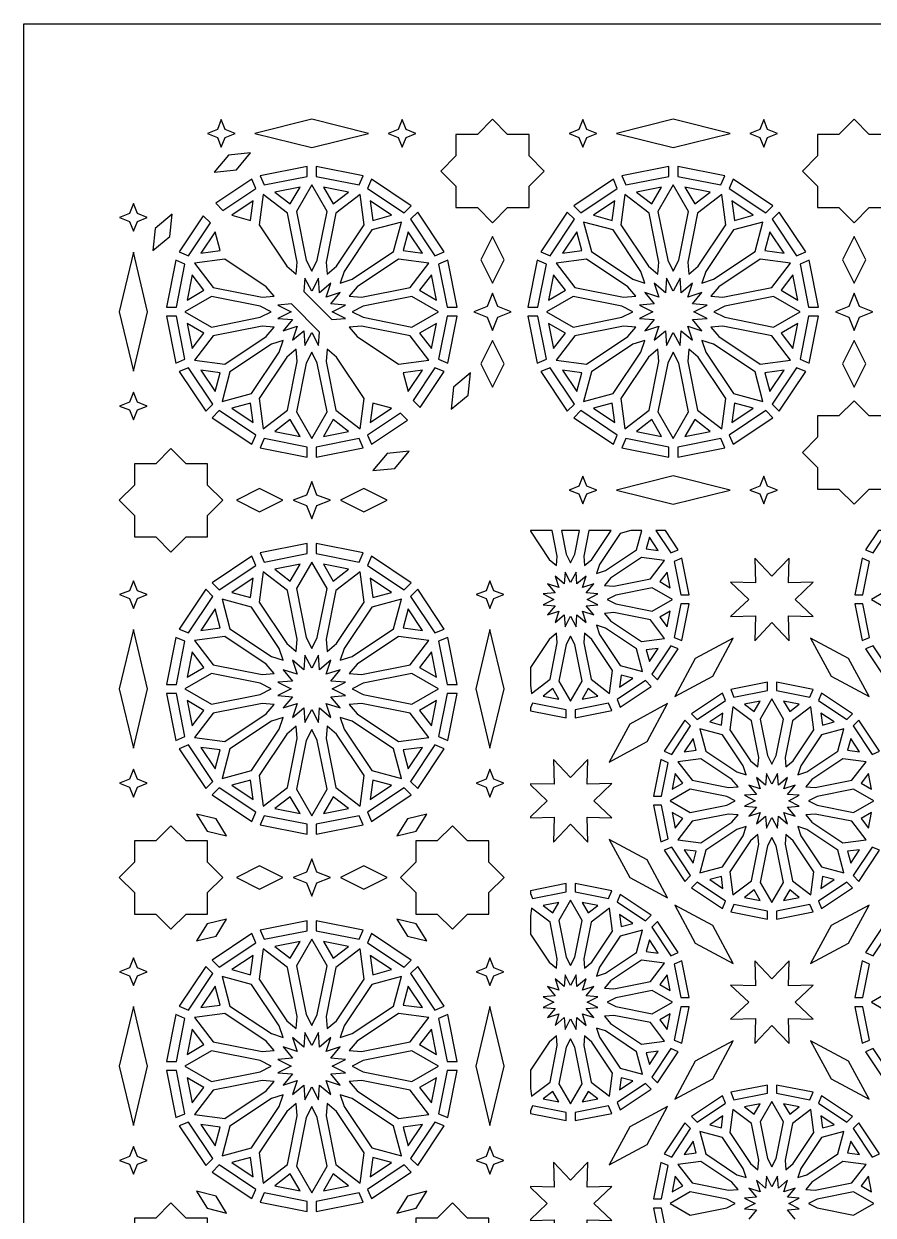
# Model space of a CAD drawing. Header units: millimetres. Extents: x 5 to 1085, y 1055 to 2435.
# Drawn here: x 5 to 300.3, y 2020.9 to 2435 of the extents above; entities that cross this region are included whole.
import ezdxf

# ---------------------------------------------------------------- set-up
doc = ezdxf.new("R2010")
doc.units = ezdxf.units.MM
doc.layers.add('CUT', color=1, linetype='CONTINUOUS')

msp = doc.modelspace()

# ---------------------------------------------------------------- linework, layer by layer
at = {"layer": 'CUT'}
for points in [[(1085.15, 2435), (1085.15, 1054.85), (5, 1054.85), (5, 2435)], [(75.01, 2398.263), (73.646, 2401.721), (72.283, 2398.263), (68.825, 2396.9), (72.283, 2395.537), (73.646, 2392.079), (75.01, 2395.537), (78.467, 2396.9)], [(124.88, 2396.9), (105.075, 2401.848), (85.27, 2396.9), (105.075, 2391.952)], [(137.867, 2398.263), (136.504, 2401.721), (135.14, 2398.263), (131.683, 2396.9), (135.14, 2395.537), (136.504, 2392.079), (137.867, 2395.537), (141.325, 2396.9)], [(180.649, 2389.102), (180.649, 2396.552), (173.2, 2396.552), (167.932, 2401.819), (162.665, 2396.552), (155.216, 2396.552), (155.216, 2389.102), (149.948, 2383.835), (155.216, 2378.568), (155.216, 2371.118), (162.665, 2371.118), (167.932, 2365.851), (173.2, 2371.118), (180.649, 2371.118), (180.649, 2378.568), (185.916, 2383.835)], [(200.724, 2398.263), (199.361, 2401.721), (197.997, 2398.263), (194.54, 2396.9), (197.997, 2395.537), (199.361, 2392.079), (200.724, 2395.537), (204.182, 2396.9)], [(250.595, 2396.9), (230.789, 2401.848), (210.984, 2396.9), (230.789, 2391.952)], [(263.581, 2398.263), (262.218, 2401.721), (260.855, 2398.263), (257.397, 2396.9), (260.855, 2395.537), (262.218, 2392.079), (263.581, 2395.537), (267.039, 2396.9)], [(306.363, 2389.102), (306.363, 2396.552), (298.914, 2396.552), (293.646, 2401.819), (288.379, 2396.552), (280.93, 2396.552), (280.93, 2389.102), (275.662, 2383.835), (280.93, 2378.568), (280.93, 2371.118), (288.379, 2371.118), (293.646, 2365.851), (298.914, 2371.118), (306.363, 2371.118), (306.363, 2378.568), (311.63, 2383.835)], [(83.833, 2390.152), (76.123, 2389.375), (71.168, 2383.418), (78.878, 2384.195)], [(103.5, 2385.456), (87.193, 2382.211), (88.526, 2378.996), (103.5, 2381.974)], [(122.957, 2382.211), (106.65, 2385.456), (106.65, 2381.974), (121.624, 2378.996)], [(229.214, 2385.456), (212.907, 2382.211), (214.24, 2378.996), (229.214, 2381.974)], [(248.672, 2382.211), (232.364, 2385.456), (232.364, 2381.974), (247.339, 2378.996)], [(74.192, 2370.157), (85.615, 2377.79), (84.283, 2381.006), (71.73, 2372.618)], [(92.241, 2376.523), (97.622, 2372.394), (101.013, 2378.268)], [(107.026, 2352.811), (110.402, 2369.776), (105.075, 2379.002), (99.748, 2369.776), (103.124, 2352.811), (105.075, 2349.001)], [(109.137, 2378.268), (112.528, 2372.394), (117.909, 2376.523)], [(124.535, 2377.79), (137.229, 2369.308), (139.691, 2371.769), (125.867, 2381.006)], [(209.997, 2381.006), (196.173, 2371.769), (198.635, 2369.308), (211.329, 2377.79)], [(217.955, 2376.523), (223.337, 2372.394), (226.728, 2378.268)], [(232.741, 2352.811), (236.116, 2369.776), (230.789, 2379.002), (225.463, 2369.776), (228.838, 2352.811), (230.789, 2349.001)], [(234.851, 2378.268), (238.242, 2372.394), (243.624, 2376.523)], [(250.249, 2377.79), (262.944, 2369.308), (265.406, 2371.769), (251.581, 2381.006)], [(77.299, 2368.445), (83.851, 2366.689), (84.736, 2373.415)], [(100.033, 2352.197), (96.659, 2369.162), (88.207, 2375.646), (86.817, 2365.085), (96.427, 2350.702), (99.688, 2347.93)], [(113.723, 2350.702), (123.333, 2365.085), (121.943, 2375.646), (113.491, 2369.162), (110.117, 2352.197), (110.462, 2347.93)], [(125.414, 2373.415), (126.299, 2366.689), (132.851, 2368.445)], [(203.013, 2368.445), (209.565, 2366.689), (210.451, 2373.415)], [(225.748, 2352.197), (222.373, 2369.162), (213.921, 2375.646), (212.531, 2365.085), (222.142, 2350.702), (225.402, 2347.93)], [(239.437, 2350.702), (249.047, 2365.085), (247.657, 2375.646), (239.205, 2369.162), (235.831, 2352.197), (236.176, 2347.93)], [(251.128, 2373.415), (252.013, 2366.689), (258.566, 2368.445)], [(43.1, 2362.882), (44.463, 2366.339), (47.921, 2367.703), (44.463, 2369.066), (43.1, 2372.524), (41.737, 2369.066), (38.279, 2367.703), (41.737, 2366.339)], [(55.805, 2361.122), (56.582, 2368.832), (50.625, 2363.877), (49.848, 2356.167)], [(139.458, 2367.079), (147.94, 2354.385), (151.156, 2355.717), (141.919, 2369.541)], [(193.946, 2369.541), (184.708, 2355.717), (187.925, 2354.385), (196.407, 2367.079)], [(265.172, 2367.079), (273.654, 2354.385), (276.871, 2355.717), (267.633, 2369.541)], [(67.382, 2368.27), (58.994, 2355.717), (62.21, 2354.385), (69.843, 2365.808)], [(119.103, 2346.192), (133.485, 2355.802), (136.242, 2366.092), (125.952, 2363.335), (116.342, 2348.953), (115.028, 2344.878)], [(219.522, 2348.953), (209.912, 2363.335), (199.622, 2366.092), (202.379, 2355.802), (216.762, 2346.192), (220.836, 2344.878)], [(244.817, 2346.192), (259.199, 2355.802), (261.956, 2366.092), (251.667, 2363.335), (242.056, 2348.953), (240.742, 2344.878)], [(66.585, 2355.264), (73.311, 2356.149), (71.555, 2362.701)], [(138.595, 2362.701), (136.839, 2356.149), (143.565, 2355.264)], [(167.932, 2344.908), (171.985, 2353.015), (167.932, 2361.121), (163.879, 2353.015)], [(192.3, 2355.264), (199.025, 2356.149), (197.269, 2362.701)], [(264.309, 2362.701), (262.554, 2356.149), (269.279, 2355.264)], [(293.646, 2344.908), (297.7, 2353.015), (293.646, 2361.121), (289.593, 2353.015)], [(48.048, 2334.925), (43.1, 2355.581), (38.152, 2334.925), (43.1, 2314.269)], [(58.026, 2336.5), (61.004, 2351.474), (57.789, 2352.807), (54.544, 2336.5)], [(92.07, 2340.312), (89.298, 2343.573), (74.915, 2353.183), (64.354, 2351.793), (70.838, 2343.341), (87.803, 2339.967)], [(122.347, 2339.967), (139.312, 2343.341), (145.796, 2351.793), (135.235, 2353.183), (120.852, 2343.573), (118.08, 2340.312)], [(149.146, 2351.474), (152.124, 2336.5), (155.606, 2336.5), (152.361, 2352.807)], [(183.503, 2352.807), (180.259, 2336.5), (183.74, 2336.5), (186.719, 2351.474)], [(215.012, 2343.573), (200.629, 2353.183), (190.068, 2351.793), (196.552, 2343.341), (213.517, 2339.967), (217.784, 2340.312)], [(248.061, 2339.967), (265.026, 2343.341), (271.511, 2351.793), (260.949, 2353.183), (246.567, 2343.573), (243.794, 2340.312)], [(274.86, 2351.474), (277.839, 2336.5), (281.32, 2336.5), (278.076, 2352.807)], [(61.732, 2338.987), (67.606, 2342.378), (63.477, 2347.759)], [(112.132, 2332.218), (116.792, 2332.594), (112.242, 2334.925), (116.792, 2337.256), (111.697, 2337.668), (115.008, 2341.563), (110.144, 2339.994), (111.713, 2344.858), (107.818, 2341.547), (107.406, 2346.642), (105.075, 2342.092), (102.744, 2346.642), (102.368, 2341.982)], [(146.673, 2347.759), (142.544, 2342.378), (148.418, 2338.987)], [(189.191, 2347.759), (187.447, 2338.987), (193.321, 2342.378)], [(237.958, 2334.925), (242.506, 2337.256), (237.412, 2337.668), (240.723, 2341.563), (235.858, 2339.994), (237.427, 2344.858), (233.532, 2341.547), (233.12, 2346.642), (230.789, 2342.092), (228.458, 2346.642), (228.046, 2341.547), (224.152, 2344.858), (225.72, 2339.994), (220.856, 2341.563), (224.167, 2337.668), (219.072, 2337.256), (223.622, 2334.925), (219.072, 2332.594), (224.167, 2332.182), (220.856, 2328.287), (225.72, 2329.856), (224.152, 2324.992), (228.046, 2328.303), (228.458, 2323.208), (230.789, 2327.758), (233.12, 2323.208), (233.532, 2328.303), (237.427, 2324.992), (235.858, 2329.856), (240.723, 2328.287), (237.412, 2332.182), (242.506, 2332.594)], [(272.387, 2347.759), (268.258, 2342.378), (274.132, 2338.987)], [(90.999, 2334.925), (87.189, 2336.876), (70.224, 2340.252), (60.998, 2334.925), (70.224, 2329.598), (87.189, 2332.974)], [(122.961, 2332.974), (139.926, 2329.598), (149.152, 2334.925), (139.926, 2340.252), (122.961, 2336.876), (119.151, 2334.925)], [(169.769, 2336.762), (167.932, 2341.421), (166.095, 2336.762), (161.436, 2334.925), (166.095, 2333.088), (167.932, 2328.429), (169.769, 2333.088), (174.428, 2334.925)], [(212.903, 2336.876), (195.938, 2340.252), (186.712, 2334.925), (195.938, 2329.598), (212.903, 2332.974), (216.713, 2334.925)], [(248.675, 2332.974), (265.641, 2329.598), (274.866, 2334.925), (265.641, 2340.252), (248.675, 2336.876), (244.865, 2334.925)], [(295.483, 2336.762), (293.646, 2341.421), (291.809, 2336.762), (287.15, 2334.925), (291.809, 2333.088), (293.646, 2328.429), (295.483, 2333.088), (300.142, 2334.925)], [(98.018, 2337.632), (93.358, 2337.256), (97.908, 2334.925), (93.358, 2332.594), (98.453, 2332.182), (95.142, 2328.287), (100.006, 2329.856), (98.437, 2324.992), (102.332, 2328.303), (102.744, 2323.208), (105.075, 2327.758), (107.406, 2323.208), (107.782, 2327.868)], [(61.004, 2318.376), (58.026, 2333.35), (54.544, 2333.35), (57.789, 2317.043)], [(152.124, 2333.35), (149.146, 2318.376), (152.361, 2317.043), (155.606, 2333.35)], [(180.259, 2333.35), (183.503, 2317.043), (186.719, 2318.376), (183.74, 2333.35)], [(277.839, 2333.35), (274.86, 2318.376), (278.076, 2317.043), (281.32, 2333.35)], [(63.477, 2322.091), (67.606, 2327.472), (61.732, 2330.863)], [(92.07, 2329.538), (87.803, 2329.883), (70.838, 2326.509), (64.354, 2318.057), (74.915, 2316.667), (89.298, 2326.277)], [(120.852, 2326.277), (135.235, 2316.667), (145.796, 2318.057), (139.312, 2326.509), (122.347, 2329.883), (118.08, 2329.538)], [(148.418, 2330.863), (142.544, 2327.472), (146.673, 2322.091)], [(187.447, 2330.863), (189.191, 2322.091), (193.321, 2327.472)], [(213.517, 2329.883), (196.552, 2326.509), (190.068, 2318.057), (200.629, 2316.667), (215.012, 2326.277), (217.784, 2329.538)], [(246.567, 2326.277), (260.949, 2316.667), (271.511, 2318.057), (265.026, 2326.509), (248.061, 2329.883), (243.794, 2329.538)], [(274.132, 2330.863), (268.258, 2327.472), (272.387, 2322.091)], [(95.122, 2324.972), (91.047, 2323.658), (76.665, 2314.048), (73.908, 2303.758), (84.198, 2306.515), (93.808, 2320.897)], [(167.932, 2308.729), (171.985, 2316.835), (167.932, 2324.941), (163.879, 2316.835)], [(216.762, 2323.658), (202.379, 2314.048), (199.622, 2303.758), (209.912, 2306.515), (219.522, 2320.897), (220.836, 2324.972)], [(242.056, 2320.897), (251.667, 2306.515), (261.956, 2303.758), (259.199, 2314.048), (244.817, 2323.658), (240.742, 2324.972)], [(293.646, 2308.729), (297.7, 2316.835), (293.646, 2324.941), (289.593, 2316.835)], [(99.688, 2321.92), (96.427, 2319.148), (86.817, 2304.765), (88.207, 2294.204), (96.659, 2300.688), (100.033, 2317.653)], [(105.075, 2320.849), (103.124, 2317.039), (99.748, 2300.074), (105.075, 2290.848), (110.402, 2300.074), (107.026, 2317.039)], [(110.462, 2321.92), (110.117, 2317.653), (113.491, 2300.688), (121.943, 2294.204), (123.333, 2304.765), (113.723, 2319.148)], [(222.142, 2319.148), (212.531, 2304.765), (213.921, 2294.204), (222.373, 2300.688), (225.748, 2317.653), (225.402, 2321.92)], [(228.838, 2317.039), (225.463, 2300.074), (230.789, 2290.848), (236.116, 2300.074), (232.741, 2317.039), (230.789, 2320.849)], [(236.176, 2321.92), (235.831, 2317.653), (239.205, 2300.688), (247.657, 2294.204), (249.047, 2304.765), (239.437, 2319.148)], [(58.994, 2314.133), (68.231, 2300.309), (70.692, 2302.771), (62.21, 2315.465)], [(142.768, 2301.58), (151.156, 2314.133), (147.94, 2315.465), (140.307, 2304.042)], [(196.407, 2302.771), (187.925, 2315.465), (184.708, 2314.133), (193.946, 2300.309)], [(273.654, 2315.465), (265.172, 2302.771), (267.633, 2300.309), (276.871, 2314.133)], [(71.555, 2307.149), (73.311, 2313.701), (66.585, 2314.586)], [(143.565, 2314.586), (136.839, 2313.701), (138.595, 2307.149)], [(153.568, 2301.018), (159.525, 2305.973), (160.302, 2313.683), (154.345, 2308.728)], [(192.3, 2314.586), (197.269, 2307.149), (199.025, 2313.701)], [(269.279, 2314.586), (262.554, 2313.701), (264.309, 2307.149)], [(43.1, 2297.326), (44.463, 2300.784), (47.921, 2302.147), (44.463, 2303.511), (43.1, 2306.968), (41.737, 2303.511), (38.279, 2302.147), (41.737, 2300.784)], [(84.736, 2296.435), (83.851, 2303.161), (77.299, 2301.405)], [(132.851, 2301.405), (126.299, 2303.161), (125.414, 2296.435)], [(203.013, 2301.405), (210.451, 2296.435), (209.565, 2303.161)], [(258.566, 2301.405), (252.013, 2303.161), (251.128, 2296.435)], [(306.363, 2291.282), (306.363, 2298.732), (298.914, 2298.732), (293.646, 2303.999), (288.379, 2298.732), (280.93, 2298.732), (280.93, 2291.282), (275.662, 2286.015), (280.93, 2280.748), (280.93, 2273.298), (288.379, 2273.298), (293.646, 2268.031), (298.914, 2273.298), (306.363, 2273.298), (306.363, 2280.748), (311.63, 2286.015)], [(70.459, 2298.081), (84.283, 2288.844), (85.615, 2292.06), (72.921, 2300.542)], [(135.958, 2299.693), (124.535, 2292.06), (125.867, 2288.844), (138.42, 2297.232)], [(211.329, 2292.06), (198.635, 2300.542), (196.173, 2298.081), (209.997, 2288.844)], [(262.944, 2300.542), (250.249, 2292.06), (251.581, 2288.844), (265.406, 2298.081)], [(101.013, 2291.582), (97.622, 2297.456), (92.241, 2293.327)], [(117.909, 2293.327), (112.528, 2297.456), (109.137, 2291.582)], [(217.955, 2293.327), (226.728, 2291.582), (223.337, 2297.456)], [(243.624, 2293.327), (238.242, 2297.456), (234.851, 2291.582)], [(87.193, 2287.639), (103.5, 2284.394), (103.5, 2287.876), (88.526, 2290.854)], [(106.65, 2284.394), (122.957, 2287.639), (121.624, 2290.854), (106.65, 2287.876)], [(229.214, 2287.876), (214.24, 2290.854), (212.907, 2287.639), (229.214, 2284.394)], [(247.339, 2290.854), (232.364, 2287.876), (232.364, 2284.394), (248.672, 2287.639)], [(56.165, 2251.385), (61.432, 2256.653), (68.882, 2256.653), (68.882, 2264.102), (74.149, 2269.369), (68.882, 2274.637), (68.882, 2282.086), (61.432, 2282.086), (56.165, 2287.353), (50.898, 2282.086), (43.448, 2282.086), (43.448, 2274.637), (38.181, 2269.369), (43.448, 2264.102), (43.448, 2256.653), (50.898, 2256.653)], [(131.272, 2285.655), (126.317, 2279.698), (134.027, 2280.475), (138.982, 2286.432)], [(200.724, 2274.313), (199.361, 2277.771), (197.997, 2274.313), (194.54, 2272.95), (197.997, 2271.587), (199.361, 2268.129), (200.724, 2271.587), (204.182, 2272.95)], [(250.595, 2272.95), (230.789, 2277.898), (210.984, 2272.95), (230.789, 2268.002)], [(263.581, 2274.313), (262.218, 2277.771), (260.855, 2274.313), (257.397, 2272.95), (260.855, 2271.587), (262.218, 2268.129), (263.581, 2271.587), (267.039, 2272.95)], [(105.075, 2262.873), (106.912, 2267.532), (111.571, 2269.369), (106.912, 2271.206), (105.075, 2275.865), (103.238, 2271.206), (98.579, 2269.369), (103.238, 2267.532)], [(86.985, 2273.423), (78.878, 2269.369), (86.985, 2265.316), (95.091, 2269.369)], [(123.165, 2273.423), (115.058, 2269.369), (123.165, 2265.316), (131.271, 2269.369)], [(181.15, 2258.6), (187.673, 2248.838), (190.203, 2246.687), (190.471, 2249.998), (188.71, 2258.85), (181.15, 2258.85)], [(191.921, 2258.85), (193.561, 2250.613), (195.075, 2247.656), (196.589, 2250.613), (198.229, 2258.85)], [(201.44, 2258.85), (199.679, 2249.998), (199.947, 2246.687), (202.477, 2248.838), (209.167, 2258.85)], [(215.97, 2258.85), (212.298, 2257.866), (205.097, 2247.089), (204.077, 2243.927), (207.239, 2244.947), (218.016, 2252.148), (219.812, 2258.85)], [(224.725, 2258.85), (229.927, 2251.066), (232.527, 2252.143), (228.046, 2258.85)], [(302.104, 2258.85), (297.623, 2252.143), (300.223, 2251.066), (305.425, 2258.85)], [(88.526, 2247.885), (103.5, 2250.863), (103.5, 2254.345), (87.193, 2251.1)], [(106.65, 2250.863), (121.624, 2247.885), (122.957, 2251.1), (106.65, 2254.345)], [(222.462, 2256.568), (221.371, 2252.495), (225.551, 2251.945)], [(72.92, 2238.197), (85.615, 2246.679), (84.283, 2249.895), (70.459, 2240.657)], [(139.691, 2240.657), (125.867, 2249.895), (124.535, 2246.679), (137.23, 2238.197)], [(206.837, 2239.797), (210.148, 2239.529), (222.861, 2242.058), (227.783, 2248.474), (219.766, 2249.529), (208.988, 2242.327)], [(231.133, 2248.155), (233.451, 2236.5), (236.266, 2236.5), (233.732, 2249.233)], [(259.124, 2249.292), (259.357, 2240.643), (250.708, 2240.876), (256.989, 2234.925), (250.708, 2228.974), (259.357, 2229.207), (259.124, 2220.558), (265.075, 2226.839), (271.026, 2220.558), (270.793, 2229.207), (279.442, 2228.974), (273.161, 2234.925), (279.442, 2240.876), (270.793, 2240.643), (271.026, 2249.292), (265.075, 2243.011)], [(296.418, 2249.233), (293.884, 2236.5), (296.699, 2236.5), (299.017, 2248.155)], [(97.622, 2241.283), (101.013, 2247.156), (92.241, 2245.412)], [(105.075, 2217.89), (107.026, 2221.7), (110.402, 2238.665), (105.075, 2247.891), (99.748, 2238.665), (103.124, 2221.7)], [(112.528, 2241.283), (117.909, 2245.412), (109.137, 2247.156)], [(43.1, 2231.771), (44.463, 2235.228), (47.921, 2236.592), (44.463, 2237.955), (43.1, 2241.413), (41.737, 2237.955), (38.279, 2236.592), (41.737, 2235.228)], [(77.299, 2237.334), (83.851, 2235.578), (84.736, 2242.303)], [(99.688, 2216.819), (100.033, 2221.086), (96.659, 2238.051), (88.207, 2244.535), (86.817, 2233.974), (96.427, 2219.591)], [(110.462, 2216.819), (113.723, 2219.591), (123.333, 2233.974), (121.943, 2244.535), (113.491, 2238.051), (110.117, 2221.086)], [(126.299, 2235.578), (132.851, 2237.334), (125.414, 2242.303)], [(167.05, 2231.771), (168.413, 2235.228), (171.871, 2236.592), (168.413, 2237.955), (167.05, 2241.413), (165.687, 2237.955), (162.229, 2236.592), (165.687, 2235.228)], [(193.182, 2244.443), (192.847, 2240.305), (189.683, 2242.994), (190.957, 2239.043), (187.006, 2240.317), (189.695, 2237.153), (185.557, 2236.818), (189.251, 2234.925), (185.557, 2233.032), (189.695, 2232.697), (187.006, 2229.533), (190.957, 2230.807), (189.683, 2226.856), (192.847, 2229.545), (193.182, 2225.407), (195.075, 2229.101), (196.968, 2225.407), (197.303, 2229.545), (200.467, 2226.856), (199.193, 2230.807), (203.144, 2229.533), (200.455, 2232.697), (204.593, 2233.032), (200.899, 2234.925), (204.593, 2236.818), (200.455, 2237.153), (203.144, 2240.317), (199.193, 2239.043), (200.467, 2242.994), (197.303, 2240.305), (196.968, 2244.443), (195.075, 2240.749)], [(228.66, 2244.44), (226.093, 2241.095), (229.744, 2238.987)], [(62.21, 2223.274), (70.692, 2235.968), (68.231, 2238.43), (58.994, 2224.606)], [(151.156, 2224.606), (141.919, 2238.43), (139.458, 2235.968), (147.94, 2223.274)], [(207.806, 2234.925), (210.763, 2233.411), (223.475, 2230.882), (230.479, 2234.925), (223.475, 2238.968), (210.763, 2236.439)], [(322.344, 2234.925), (319.387, 2236.439), (306.675, 2238.968), (299.671, 2234.925), (306.675, 2230.882), (319.387, 2233.411)], [(95.122, 2213.767), (93.808, 2217.841), (84.198, 2232.224), (73.908, 2234.981), (76.665, 2224.691), (91.047, 2215.081)], [(115.028, 2213.767), (119.103, 2215.081), (133.485, 2224.691), (136.242, 2234.981), (125.952, 2232.224), (116.342, 2217.841)], [(233.451, 2233.35), (231.133, 2221.695), (233.732, 2220.617), (236.266, 2233.35)], [(293.884, 2233.35), (296.418, 2220.617), (299.017, 2221.695), (296.699, 2233.35)], [(66.585, 2224.153), (73.311, 2225.038), (71.555, 2231.59)], [(136.839, 2225.038), (143.565, 2224.153), (138.595, 2231.59)], [(206.837, 2230.053), (208.988, 2227.523), (219.766, 2220.321), (227.783, 2221.376), (222.861, 2227.792), (210.148, 2230.321)], [(229.744, 2230.863), (226.093, 2228.755), (228.66, 2225.41)], [(48.048, 2203.814), (43.1, 2224.47), (38.152, 2203.814), (43.1, 2183.158)], [(171.998, 2203.814), (167.05, 2224.47), (162.102, 2203.814), (167.05, 2183.158)], [(204.077, 2225.923), (205.097, 2222.761), (212.298, 2211.984), (220.109, 2209.891), (218.016, 2217.702), (207.239, 2224.903)], [(58.026, 2205.389), (61.004, 2220.363), (57.789, 2221.696), (54.544, 2205.389)], [(92.07, 2209.201), (89.298, 2212.461), (74.915, 2222.072), (64.354, 2220.682), (70.838, 2212.23), (87.803, 2208.856)], [(118.08, 2209.201), (122.347, 2208.856), (139.312, 2212.23), (145.796, 2220.682), (135.235, 2222.072), (120.852, 2212.461)], [(155.606, 2205.389), (152.361, 2221.696), (149.146, 2220.363), (152.124, 2205.389)], [(181.15, 2205.077), (181.526, 2202.217), (187.942, 2207.139), (190.471, 2219.852), (190.203, 2223.163), (187.673, 2221.012), (181.15, 2211.25)], [(195.075, 2222.194), (193.561, 2219.237), (191.032, 2206.525), (195.075, 2199.521), (199.118, 2206.525), (196.589, 2219.237)], [(199.947, 2223.163), (199.679, 2219.852), (202.208, 2207.139), (208.624, 2202.217), (209.679, 2210.234), (202.477, 2221.012)], [(244.519, 2208.276), (251.624, 2221.474), (238.426, 2214.369), (231.321, 2201.171)], [(291.724, 2214.369), (278.526, 2221.474), (285.631, 2208.276), (298.829, 2201.171)], [(61.732, 2207.875), (67.606, 2211.267), (63.477, 2216.648)], [(142.544, 2211.267), (148.418, 2207.875), (146.673, 2216.648)], [(225.551, 2217.905), (221.371, 2217.355), (222.462, 2213.282)], [(229.927, 2218.784), (223.325, 2208.903), (225.314, 2206.913), (232.527, 2217.707)], [(297.623, 2217.707), (304.836, 2206.913), (306.825, 2208.903), (300.223, 2218.784)], [(107.406, 2192.097), (107.818, 2197.192), (111.713, 2193.881), (110.144, 2198.745), (115.008, 2197.176), (111.697, 2201.071), (116.792, 2201.483), (112.242, 2203.814), (116.792, 2206.145), (111.697, 2206.557), (115.008, 2210.451), (110.144, 2208.883), (111.713, 2213.747), (107.818, 2210.436), (107.406, 2215.531), (105.075, 2210.981), (102.744, 2215.531), (102.332, 2210.436), (98.437, 2213.747), (100.006, 2208.883), (95.142, 2210.451), (98.453, 2206.557), (93.358, 2206.145), (97.908, 2203.814), (93.358, 2201.483), (98.453, 2201.071), (95.142, 2197.176), (100.006, 2198.745), (98.437, 2193.881), (102.332, 2197.192), (102.744, 2192.097), (105.075, 2196.645)], [(90.999, 2203.814), (87.189, 2205.765), (70.224, 2209.14), (60.998, 2203.814), (70.224, 2198.487), (87.189, 2201.862)], [(119.151, 2203.814), (122.961, 2201.862), (139.926, 2198.487), (149.152, 2203.814), (139.926, 2209.14), (122.961, 2205.765)], [(216.718, 2207.538), (212.645, 2208.629), (212.095, 2204.449)], [(188.905, 2203.907), (185.56, 2201.34), (191.013, 2200.256)], [(201.245, 2203.907), (199.137, 2200.256), (204.59, 2201.34)], [(221.097, 2206.675), (211.216, 2200.073), (212.293, 2197.473), (223.087, 2204.686)], [(263.5, 2206.116), (250.767, 2203.582), (251.845, 2200.983), (263.5, 2203.301)], [(279.383, 2203.582), (266.65, 2206.116), (266.65, 2203.301), (278.305, 2200.983)], [(61.004, 2187.264), (58.026, 2202.239), (54.544, 2202.239), (57.789, 2185.932)], [(63.477, 2190.979), (67.606, 2196.361), (61.732, 2199.752)], [(148.418, 2199.752), (142.544, 2196.361), (146.673, 2190.979)], [(152.361, 2185.932), (155.606, 2202.239), (152.124, 2202.239), (149.146, 2187.264)], [(247.857, 2202.377), (237.063, 2195.164), (239.053, 2193.175), (248.934, 2199.777)], [(255.56, 2198.51), (258.905, 2195.943), (261.013, 2199.594)], [(265.075, 2177.656), (266.589, 2180.613), (269.118, 2193.325), (265.075, 2200.329), (261.032, 2193.325), (263.561, 2180.613)], [(269.137, 2199.594), (271.245, 2195.943), (274.59, 2198.51)], [(293.087, 2195.164), (282.293, 2202.377), (281.216, 2199.777), (291.097, 2193.175)], [(92.07, 2198.427), (87.803, 2198.772), (70.838, 2195.398), (64.354, 2186.946), (74.915, 2185.556), (89.298, 2195.166)], [(120.852, 2195.166), (135.235, 2185.556), (145.796, 2186.946), (139.312, 2195.398), (122.347, 2198.772), (118.08, 2198.427)], [(181.15, 2196.192), (193.5, 2193.734), (193.5, 2196.549), (181.845, 2198.867), (181.15, 2197.191)], [(208.305, 2198.867), (196.65, 2196.549), (196.65, 2193.734), (209.383, 2196.268)], [(215.631, 2191.574), (208.526, 2178.376), (221.724, 2185.481), (228.829, 2198.679)], [(243.432, 2192.312), (247.505, 2191.221), (248.055, 2195.401)], [(260.203, 2176.687), (260.471, 2179.998), (257.942, 2192.711), (251.526, 2197.633), (250.471, 2189.616), (257.673, 2178.838)], [(269.947, 2176.687), (272.477, 2178.838), (279.679, 2189.616), (278.624, 2197.633), (272.208, 2192.711), (269.679, 2179.998)], [(282.095, 2195.401), (282.645, 2191.221), (286.718, 2192.312)], [(95.122, 2193.861), (91.047, 2192.547), (76.665, 2182.936), (73.908, 2172.647), (84.198, 2175.404), (93.808, 2189.786)], [(99.688, 2190.809), (96.427, 2188.037), (86.817, 2173.654), (88.207, 2163.092), (96.659, 2169.577), (100.033, 2186.542)], [(110.462, 2190.809), (110.117, 2186.542), (113.491, 2169.577), (121.943, 2163.092), (123.333, 2173.654), (113.723, 2188.037)], [(115.028, 2193.861), (116.342, 2189.786), (125.952, 2175.404), (136.242, 2172.647), (133.485, 2182.936), (119.103, 2192.547)], [(234.836, 2192.937), (227.623, 2182.143), (230.223, 2181.066), (236.825, 2190.947)], [(302.527, 2182.143), (295.314, 2192.937), (293.325, 2190.947), (299.927, 2181.066)], [(105.075, 2189.738), (103.124, 2185.928), (99.748, 2168.963), (105.075, 2159.737), (110.402, 2168.963), (107.026, 2185.928)], [(256.073, 2173.927), (255.053, 2177.089), (247.852, 2187.866), (240.041, 2189.959), (242.134, 2182.148), (252.911, 2174.947)], [(274.077, 2173.927), (277.239, 2174.947), (288.016, 2182.148), (290.109, 2189.959), (282.298, 2187.866), (275.097, 2177.089)], [(58.994, 2183.022), (68.231, 2169.198), (70.692, 2171.659), (62.21, 2184.354)], [(71.555, 2176.037), (73.311, 2182.59), (66.585, 2183.475)], [(143.565, 2183.475), (136.839, 2182.59), (138.595, 2176.037)], [(141.919, 2169.198), (151.156, 2183.022), (147.94, 2184.354), (139.458, 2171.659)], [(234.599, 2181.945), (238.779, 2182.495), (237.688, 2186.568)], [(292.462, 2186.568), (291.371, 2182.495), (295.551, 2181.945)], [(181.15, 2170.457), (186.989, 2164.925), (181.15, 2159.393), (181.15, 2158.986), (189.357, 2159.207), (189.124, 2150.558), (195.075, 2156.839), (201.026, 2150.558), (200.793, 2159.207), (209.442, 2158.974), (203.161, 2164.925), (209.442, 2170.876), (200.793, 2170.643), (201.026, 2179.292), (195.075, 2173.011), (189.124, 2179.292), (189.357, 2170.643), (181.15, 2170.864)], [(226.418, 2179.233), (223.884, 2166.5), (226.699, 2166.5), (229.017, 2178.155)], [(251.162, 2172.327), (240.384, 2179.529), (232.367, 2178.474), (237.289, 2172.058), (250.002, 2169.529), (253.313, 2169.797)], [(276.837, 2169.797), (280.148, 2169.529), (292.861, 2172.058), (297.783, 2178.474), (289.766, 2179.529), (278.988, 2172.327)], [(43.1, 2166.215), (44.463, 2169.673), (47.921, 2171.036), (44.463, 2172.399), (43.1, 2175.857), (41.737, 2172.399), (38.279, 2171.036), (41.737, 2169.673)], [(167.05, 2166.215), (168.413, 2169.673), (171.871, 2171.036), (168.413, 2172.399), (167.05, 2175.857), (165.687, 2172.399), (162.229, 2171.036), (165.687, 2169.673)], [(230.406, 2168.987), (234.057, 2171.095), (231.49, 2174.44)], [(263.182, 2174.443), (262.847, 2170.305), (259.683, 2172.994), (260.957, 2169.043), (257.006, 2170.317), (259.695, 2167.153), (255.557, 2166.818), (259.251, 2164.925), (255.557, 2163.032), (259.695, 2162.697), (257.006, 2159.533), (260.957, 2160.807), (259.683, 2156.856), (262.847, 2159.545), (263.182, 2155.407), (265.075, 2159.101), (266.968, 2155.407), (267.303, 2159.545), (270.467, 2156.856), (269.193, 2160.807), (273.144, 2159.533), (270.455, 2162.697), (274.593, 2163.032), (270.899, 2164.925), (274.593, 2166.818), (270.455, 2167.153), (273.144, 2170.317), (269.193, 2169.043), (270.467, 2172.994), (267.303, 2170.305), (266.968, 2174.443), (265.075, 2170.749)], [(298.66, 2174.44), (296.093, 2171.095), (299.744, 2168.987)], [(84.736, 2165.324), (83.851, 2172.049), (77.299, 2170.294)], [(132.851, 2170.294), (126.299, 2172.049), (125.414, 2165.324)], [(70.459, 2166.97), (84.283, 2157.733), (85.615, 2160.949), (72.921, 2169.431)], [(101.013, 2160.471), (97.622, 2166.345), (92.241, 2162.216)], [(117.909, 2162.216), (112.528, 2166.345), (109.137, 2160.471)], [(125.867, 2157.733), (139.691, 2166.97), (137.229, 2169.431), (124.535, 2160.949)], [(252.344, 2164.925), (249.387, 2166.439), (236.675, 2168.968), (229.671, 2164.925), (236.675, 2160.882), (249.387, 2163.411)], [(277.806, 2164.925), (280.763, 2163.411), (293.475, 2160.882), (300.479, 2164.925), (293.475, 2168.968), (280.763, 2166.439)], [(223.884, 2163.35), (226.418, 2150.617), (229.017, 2151.695), (226.699, 2163.35)], [(71.824, 2158.627), (65.081, 2160.321), (68.703, 2154.386), (75.446, 2152.693)], [(87.193, 2156.528), (103.5, 2153.283), (103.5, 2156.764), (88.526, 2159.743)], [(106.65, 2153.283), (122.957, 2156.528), (121.624, 2159.743), (106.65, 2156.764)], [(138.326, 2158.627), (134.704, 2152.693), (141.447, 2154.386), (145.069, 2160.321)], [(234.057, 2158.755), (230.406, 2160.863), (231.49, 2155.41)], [(253.313, 2160.053), (250.002, 2160.321), (237.289, 2157.792), (232.367, 2151.376), (240.384, 2150.321), (251.162, 2157.523)], [(276.837, 2160.053), (278.988, 2157.523), (289.766, 2150.321), (297.783, 2151.376), (292.861, 2157.792), (280.148, 2160.321)], [(299.744, 2160.863), (296.093, 2158.755), (298.66, 2155.41)], [(56.165, 2120.274), (61.432, 2125.542), (68.882, 2125.542), (68.882, 2132.991), (74.149, 2138.258), (68.882, 2143.526), (68.882, 2150.975), (61.432, 2150.975), (56.165, 2156.242), (50.898, 2150.975), (43.448, 2150.975), (43.448, 2143.526), (38.181, 2138.258), (43.448, 2132.991), (43.448, 2125.542), (50.898, 2125.542)], [(153.985, 2120.274), (159.252, 2125.542), (166.702, 2125.542), (166.702, 2132.991), (171.969, 2138.258), (166.702, 2143.526), (166.702, 2150.975), (159.252, 2150.975), (153.985, 2156.242), (148.718, 2150.975), (141.268, 2150.975), (141.268, 2143.526), (136.001, 2138.258), (141.268, 2132.991), (141.268, 2125.542), (148.718, 2125.542)], [(256.073, 2155.923), (252.911, 2154.903), (242.134, 2147.702), (240.041, 2139.891), (247.852, 2141.984), (255.053, 2152.761)], [(274.077, 2155.923), (275.097, 2152.761), (282.298, 2141.984), (290.109, 2139.891), (288.016, 2147.702), (277.239, 2154.903)], [(221.724, 2144.369), (208.526, 2151.474), (215.631, 2138.276), (228.829, 2131.171)], [(260.203, 2153.163), (257.673, 2151.012), (250.471, 2140.234), (251.526, 2132.217), (257.942, 2137.139), (260.471, 2149.852)], [(265.075, 2152.194), (263.561, 2149.237), (261.032, 2136.525), (265.075, 2129.521), (269.118, 2136.525), (266.589, 2149.237)], [(269.947, 2153.163), (269.679, 2149.852), (272.208, 2137.139), (278.624, 2132.217), (279.679, 2140.234), (272.477, 2151.012)], [(227.623, 2147.707), (234.836, 2136.913), (236.825, 2138.903), (230.223, 2148.784)], [(238.779, 2147.355), (234.599, 2147.905), (237.688, 2143.282)], [(295.551, 2147.905), (291.371, 2147.355), (292.462, 2143.282)], [(299.927, 2148.784), (293.325, 2138.903), (295.314, 2136.913), (302.527, 2147.707)], [(86.985, 2142.312), (78.878, 2138.258), (86.985, 2134.205), (95.091, 2138.258)], [(105.075, 2131.762), (106.912, 2136.421), (111.571, 2138.258), (106.912, 2140.095), (105.075, 2144.754), (103.238, 2140.095), (98.579, 2138.258), (103.238, 2136.421)], [(123.165, 2142.312), (115.058, 2138.258), (123.165, 2134.205), (131.271, 2138.258)], [(247.505, 2138.629), (243.432, 2137.538), (248.055, 2134.449)], [(286.718, 2137.538), (282.645, 2138.629), (282.095, 2134.449)], [(181.15, 2132.659), (181.845, 2130.983), (193.5, 2133.301), (193.5, 2136.116), (181.15, 2133.658)], [(209.383, 2133.582), (196.65, 2136.116), (196.65, 2133.301), (208.305, 2130.983)], [(237.063, 2134.686), (247.857, 2127.473), (248.934, 2130.073), (239.053, 2136.675)], [(258.905, 2133.907), (255.56, 2131.34), (261.013, 2130.256)], [(271.245, 2133.907), (269.137, 2130.256), (274.59, 2131.34)], [(291.097, 2136.675), (281.216, 2130.073), (282.293, 2127.473), (293.087, 2134.686)], [(185.56, 2128.51), (188.905, 2125.943), (191.013, 2129.594)], [(195.075, 2107.656), (196.589, 2110.613), (199.118, 2123.325), (195.075, 2130.329), (191.032, 2123.325), (193.561, 2110.613)], [(199.137, 2129.594), (201.245, 2125.943), (204.59, 2128.51)], [(223.087, 2125.164), (212.293, 2132.377), (211.216, 2129.777), (221.097, 2123.175)], [(238.426, 2115.481), (251.624, 2108.376), (244.519, 2121.574), (231.321, 2128.679)], [(263.5, 2126.549), (251.845, 2128.867), (250.767, 2126.268), (263.5, 2123.734)], [(278.305, 2128.867), (266.65, 2126.549), (266.65, 2123.734), (279.383, 2126.268)], [(285.631, 2121.574), (278.526, 2108.376), (291.724, 2115.481), (298.829, 2128.679)], [(181.15, 2118.6), (187.673, 2108.838), (190.203, 2106.687), (190.471, 2109.998), (187.942, 2122.711), (181.526, 2127.633), (181.15, 2124.773)], [(199.947, 2106.687), (202.477, 2108.838), (209.679, 2119.616), (208.624, 2127.633), (202.208, 2122.711), (199.679, 2109.998)], [(212.095, 2125.401), (212.645, 2121.221), (216.718, 2122.312)], [(71.824, 2117.889), (75.446, 2123.824), (68.703, 2122.13), (65.081, 2116.196)], [(88.526, 2116.774), (103.5, 2119.752), (103.5, 2123.233), (87.193, 2119.989)], [(106.65, 2119.752), (121.624, 2116.774), (122.957, 2119.989), (106.65, 2123.233)], [(138.326, 2117.889), (145.069, 2116.196), (141.447, 2122.13), (134.704, 2123.824)], [(232.527, 2112.143), (225.314, 2122.937), (223.325, 2120.947), (229.927, 2111.066)], [(304.836, 2122.937), (297.623, 2112.143), (300.223, 2111.066), (306.825, 2120.947)], [(72.921, 2107.086), (85.615, 2115.567), (84.283, 2118.784), (70.459, 2109.546)], [(105.075, 2086.779), (107.026, 2090.589), (110.402, 2107.554), (105.075, 2116.78), (99.748, 2107.554), (103.124, 2090.589)], [(139.691, 2109.546), (125.867, 2118.784), (124.535, 2115.567), (137.229, 2107.086)], [(204.077, 2103.927), (207.239, 2104.947), (218.016, 2112.148), (220.109, 2119.959), (212.298, 2117.866), (205.097, 2107.089)], [(222.462, 2116.568), (221.371, 2112.495), (225.551, 2111.945)], [(99.688, 2085.708), (100.033, 2089.975), (96.659, 2106.94), (88.207, 2113.424), (86.817, 2102.863), (96.427, 2088.48)], [(97.622, 2110.171), (101.013, 2116.045), (92.241, 2114.301)], [(112.528, 2110.171), (117.909, 2114.301), (109.137, 2116.045)], [(110.462, 2085.708), (113.723, 2088.48), (123.333, 2102.863), (121.943, 2113.424), (113.491, 2106.94), (110.117, 2089.975)], [(43.1, 2100.66), (44.463, 2104.117), (47.921, 2105.481), (44.463, 2106.844), (43.1, 2110.302), (41.737, 2106.844), (38.279, 2105.481), (41.737, 2104.117)], [(77.299, 2106.223), (83.851, 2104.467), (84.736, 2111.192)], [(126.299, 2104.467), (132.851, 2106.223), (125.414, 2111.192)], [(167.05, 2100.66), (168.413, 2104.117), (171.871, 2105.481), (168.413, 2106.844), (167.05, 2110.302), (165.687, 2106.844), (162.229, 2105.481), (165.687, 2104.117)], [(206.837, 2099.797), (210.148, 2099.529), (222.861, 2102.058), (227.783, 2108.474), (219.766, 2109.529), (208.988, 2102.327)], [(231.133, 2108.155), (233.451, 2096.5), (236.266, 2096.5), (233.732, 2109.233)], [(259.124, 2109.292), (259.357, 2100.643), (250.708, 2100.876), (256.989, 2094.925), (250.708, 2088.974), (259.357, 2089.207), (259.124, 2080.558), (265.075, 2086.839), (271.026, 2080.558), (270.793, 2089.207), (279.442, 2088.974), (273.161, 2094.925), (279.442, 2100.876), (270.793, 2100.643), (271.026, 2109.292), (265.075, 2103.011)], [(296.418, 2109.233), (293.884, 2096.5), (296.699, 2096.5), (299.017, 2108.155)], [(62.21, 2092.163), (70.692, 2104.857), (68.231, 2107.319), (58.994, 2093.495)], [(95.122, 2082.656), (93.808, 2086.73), (84.198, 2101.113), (73.908, 2103.87), (76.665, 2093.58), (91.047, 2083.97)], [(115.028, 2082.656), (119.103, 2083.97), (133.485, 2093.58), (136.242, 2103.87), (125.952, 2101.113), (116.342, 2086.73)], [(151.156, 2093.495), (141.919, 2107.319), (139.458, 2104.857), (147.94, 2092.163)], [(193.182, 2104.443), (192.847, 2100.305), (189.683, 2102.994), (190.957, 2099.043), (187.006, 2100.317), (189.695, 2097.153), (185.557, 2096.818), (189.251, 2094.925), (185.557, 2093.032), (189.695, 2092.697), (187.006, 2089.533), (190.957, 2090.807), (189.683, 2086.856), (192.847, 2089.545), (193.182, 2085.407), (195.075, 2089.101), (196.968, 2085.407), (197.303, 2089.545), (200.467, 2086.856), (199.193, 2090.807), (203.144, 2089.533), (200.455, 2092.697), (204.593, 2093.032), (200.899, 2094.925), (204.593, 2096.818), (200.455, 2097.153), (203.144, 2100.317), (199.193, 2099.043), (200.467, 2102.994), (197.303, 2100.305), (196.968, 2104.443), (195.075, 2100.749)], [(228.66, 2104.44), (226.093, 2101.095), (229.744, 2098.987)], [(66.585, 2093.041), (73.311, 2093.927), (71.555, 2100.479)], [(136.839, 2093.927), (143.565, 2093.041), (138.595, 2100.479)], [(207.806, 2094.925), (210.763, 2093.411), (223.475, 2090.882), (230.479, 2094.925), (223.475, 2098.968), (210.763, 2096.439)], [(322.344, 2094.925), (319.387, 2096.439), (306.675, 2098.968), (299.671, 2094.925), (306.675, 2090.882), (319.387, 2093.411)], [(48.048, 2072.703), (43.1, 2093.359), (38.152, 2072.703), (43.1, 2052.047)], [(171.998, 2072.703), (167.05, 2093.359), (162.102, 2072.703), (167.05, 2052.047)], [(233.451, 2093.35), (231.133, 2081.695), (233.732, 2080.617), (236.266, 2093.35)], [(293.884, 2093.35), (296.418, 2080.617), (299.017, 2081.695), (296.699, 2093.35)], [(58.026, 2074.278), (61.004, 2089.252), (57.789, 2090.585), (54.544, 2074.278)], [(92.07, 2078.09), (89.298, 2081.35), (74.915, 2090.961), (64.354, 2089.571), (70.838, 2081.119), (87.803, 2077.745)], [(118.08, 2078.09), (122.347, 2077.745), (139.312, 2081.119), (145.796, 2089.571), (135.235, 2090.961), (120.852, 2081.35)], [(155.606, 2074.278), (152.361, 2090.585), (149.146, 2089.252), (152.124, 2074.278)], [(206.837, 2090.053), (208.988, 2087.523), (219.766, 2080.321), (227.783, 2081.376), (222.861, 2087.792), (210.148, 2090.321)], [(229.744, 2090.863), (226.093, 2088.755), (228.66, 2085.41)], [(61.732, 2076.764), (67.606, 2080.155), (63.477, 2085.537)], [(107.406, 2060.986), (107.818, 2066.08), (111.713, 2062.77), (110.144, 2067.634), (115.008, 2066.065), (111.697, 2069.96), (116.792, 2070.372), (112.242, 2072.703), (116.792, 2075.034), (111.697, 2075.446), (115.008, 2079.34), (110.144, 2077.772), (111.713, 2082.636), (107.818, 2079.325), (107.406, 2084.42), (105.075, 2079.87), (102.744, 2084.42), (102.332, 2079.325), (98.437, 2082.636), (100.006, 2077.772), (95.142, 2079.34), (98.453, 2075.446), (93.358, 2075.034), (97.908, 2072.703), (93.358, 2070.372), (98.453, 2069.96), (95.142, 2066.065), (100.006, 2067.634), (98.437, 2062.77), (102.332, 2066.08), (102.744, 2060.986), (105.075, 2065.534)], [(142.544, 2080.155), (148.418, 2076.764), (146.673, 2085.537)], [(181.15, 2065.077), (181.526, 2062.217), (187.942, 2067.139), (190.471, 2079.852), (190.203, 2083.163), (187.673, 2081.012), (181.15, 2071.25)], [(199.947, 2083.163), (199.679, 2079.852), (202.208, 2067.139), (208.624, 2062.217), (209.679, 2070.234), (202.477, 2081.012)], [(204.077, 2085.923), (205.097, 2082.761), (212.298, 2071.984), (220.109, 2069.891), (218.016, 2077.702), (207.239, 2084.903)], [(195.075, 2082.194), (193.561, 2079.237), (191.032, 2066.525), (195.075, 2059.521), (199.118, 2066.525), (196.589, 2079.237)], [(244.519, 2068.276), (251.624, 2081.474), (238.426, 2074.369), (231.321, 2061.171)], [(291.724, 2074.369), (278.526, 2081.474), (285.631, 2068.276), (298.829, 2061.171)], [(90.999, 2072.703), (87.189, 2074.654), (70.224, 2078.029), (60.998, 2072.703), (70.224, 2067.376), (87.189, 2070.751)], [(119.151, 2072.703), (122.961, 2070.751), (139.926, 2067.376), (149.152, 2072.703), (139.926, 2078.029), (122.961, 2074.654)], [(225.551, 2077.905), (221.371, 2077.355), (222.462, 2073.282)], [(229.927, 2078.784), (223.325, 2068.903), (225.314, 2066.913), (232.527, 2077.707)], [(297.623, 2077.707), (304.836, 2066.913), (306.825, 2068.903), (300.223, 2078.784)], [(61.004, 2056.153), (58.026, 2071.128), (54.544, 2071.128), (57.789, 2054.821)], [(152.361, 2054.821), (155.606, 2071.128), (152.124, 2071.128), (149.146, 2056.153)], [(63.477, 2059.868), (67.606, 2065.25), (61.732, 2068.641)], [(92.07, 2067.316), (87.803, 2067.661), (70.838, 2064.287), (64.354, 2055.835), (74.915, 2054.445), (89.298, 2064.055)], [(120.852, 2064.055), (135.235, 2054.445), (145.796, 2055.835), (139.312, 2064.287), (122.347, 2067.661), (118.08, 2067.316)], [(148.418, 2068.641), (142.544, 2065.25), (146.673, 2059.868)], [(221.097, 2066.675), (211.216, 2060.073), (212.293, 2057.473), (223.087, 2064.686)], [(216.718, 2067.538), (212.645, 2068.629), (212.095, 2064.449)], [(95.122, 2062.75), (91.047, 2061.436), (76.665, 2051.825), (73.908, 2041.536), (84.198, 2044.293), (93.808, 2058.675)], [(115.028, 2062.75), (116.342, 2058.675), (125.952, 2044.293), (136.242, 2041.536), (133.485, 2051.825), (119.103, 2061.436)], [(188.905, 2063.907), (185.56, 2061.34), (191.013, 2060.256)], [(201.245, 2063.907), (199.137, 2060.256), (204.59, 2061.34)], [(247.857, 2062.377), (237.063, 2055.164), (239.053, 2053.175), (248.934, 2059.777)], [(263.5, 2066.116), (250.767, 2063.582), (251.845, 2060.983), (263.5, 2063.301)], [(279.383, 2063.582), (266.65, 2066.116), (266.65, 2063.301), (278.305, 2060.983)], [(293.087, 2055.164), (282.293, 2062.377), (281.216, 2059.777), (291.097, 2053.175)], [(99.688, 2059.698), (96.427, 2056.926), (86.817, 2042.543), (88.207, 2031.981), (96.659, 2038.466), (100.033, 2055.431)], [(105.075, 2058.627), (103.124, 2054.817), (99.748, 2037.851), (105.075, 2028.626), (110.402, 2037.851), (107.026, 2054.817)], [(110.462, 2059.698), (110.117, 2055.431), (113.491, 2038.466), (121.943, 2031.981), (123.333, 2042.543), (113.723, 2056.926)], [(181.15, 2056.192), (193.5, 2053.734), (193.5, 2056.549), (181.845, 2058.867), (181.15, 2057.191)], [(208.305, 2058.867), (196.65, 2056.549), (196.65, 2053.734), (209.383, 2056.268)], [(215.631, 2051.574), (208.526, 2038.376), (221.724, 2045.481), (228.829, 2058.679)], [(255.56, 2058.51), (258.905, 2055.943), (261.013, 2059.594)], [(265.075, 2037.656), (266.589, 2040.613), (269.118, 2053.325), (265.075, 2060.329), (261.032, 2053.325), (263.561, 2040.613)], [(269.137, 2059.594), (271.245, 2055.943), (274.59, 2058.51)], [(243.432, 2052.312), (247.505, 2051.221), (248.055, 2055.401)], [(260.203, 2036.687), (260.471, 2039.998), (257.942, 2052.711), (251.526, 2057.633), (250.471, 2049.616), (257.673, 2038.838)], [(269.947, 2036.687), (272.477, 2038.838), (279.679, 2049.616), (278.624, 2057.633), (272.208, 2052.711), (269.679, 2039.998)], [(282.095, 2055.401), (282.645, 2051.221), (286.718, 2052.312)], [(58.994, 2051.911), (68.231, 2038.087), (70.692, 2040.548), (62.21, 2053.243)], [(71.555, 2044.926), (73.311, 2051.479), (66.585, 2052.364)], [(143.565, 2052.364), (136.839, 2051.479), (138.595, 2044.926)], [(141.919, 2038.087), (151.156, 2051.911), (147.94, 2053.243), (139.458, 2040.548)], [(234.836, 2052.937), (227.623, 2042.143), (230.223, 2041.066), (236.825, 2050.947)], [(256.073, 2033.927), (255.053, 2037.089), (247.852, 2047.866), (240.041, 2049.959), (242.134, 2042.148), (252.911, 2034.947)], [(274.077, 2033.927), (277.239, 2034.947), (288.016, 2042.148), (290.109, 2049.959), (282.298, 2047.866), (275.097, 2037.089)], [(302.527, 2042.143), (295.314, 2052.937), (293.325, 2050.947), (299.927, 2041.066)], [(234.599, 2041.945), (238.779, 2042.495), (237.688, 2046.568)], [(292.462, 2046.568), (291.371, 2042.495), (295.551, 2041.945)], [(43.1, 2035.104), (44.463, 2038.562), (47.921, 2039.925), (44.463, 2041.288), (43.1, 2044.746), (41.737, 2041.288), (38.279, 2039.925), (41.737, 2038.562)], [(167.05, 2035.104), (168.413, 2038.562), (171.871, 2039.925), (168.413, 2041.288), (167.05, 2044.746), (165.687, 2041.288), (162.229, 2039.925), (165.687, 2038.562)], [(70.459, 2035.859), (84.283, 2026.622), (85.615, 2029.838), (72.921, 2038.32)], [(84.736, 2034.213), (83.851, 2040.938), (77.299, 2039.183)], [(125.867, 2026.622), (139.691, 2035.859), (137.229, 2038.32), (124.535, 2029.838)], [(132.851, 2039.183), (126.299, 2040.938), (125.414, 2034.213)], [(181.15, 2030.457), (186.989, 2024.925), (181.15, 2019.393), (181.15, 2018.986), (189.357, 2019.207), (189.124, 2010.558), (195.075, 2016.839), (201.026, 2010.558), (200.793, 2019.207), (209.442, 2018.974), (203.161, 2024.925), (209.442, 2030.876), (200.793, 2030.643), (201.026, 2039.292), (195.075, 2033.011), (189.124, 2039.292), (189.357, 2030.643), (181.15, 2030.864)], [(226.418, 2039.233), (223.884, 2026.5), (226.699, 2026.5), (229.017, 2038.155)], [(251.162, 2032.327), (240.384, 2039.529), (232.367, 2038.474), (237.289, 2032.058), (250.002, 2029.529), (253.313, 2029.797)], [(276.837, 2029.797), (280.148, 2029.529), (292.861, 2032.058), (297.783, 2038.474), (289.766, 2039.529), (278.988, 2032.327)], [(101.013, 2029.36), (97.622, 2035.234), (92.241, 2031.105)], [(117.909, 2031.105), (112.528, 2035.234), (109.137, 2029.36)], [(230.406, 2028.987), (234.057, 2031.095), (231.49, 2034.44)], [(298.66, 2034.44), (296.093, 2031.095), (299.744, 2028.987)], [(56.165, 1989.163), (61.432, 1994.431), (68.882, 1994.431), (68.882, 2001.88), (74.149, 2007.147), (68.882, 2012.415), (68.882, 2019.864), (61.432, 2019.864), (56.165, 2025.131), (50.898, 2019.864), (43.448, 2019.864), (43.448, 2012.415), (38.181, 2007.147), (43.448, 2001.88), (43.448, 1994.431), (50.898, 1994.431)], [(71.824, 2027.516), (65.081, 2029.21), (68.703, 2023.275), (75.446, 2021.581)], [(87.193, 2025.416), (103.5, 2022.172), (103.5, 2025.653), (88.526, 2028.632)], [(106.65, 2022.172), (122.957, 2025.416), (121.624, 2028.632), (106.65, 2025.653)], [(138.326, 2027.516), (134.704, 2021.581), (141.447, 2023.275), (145.069, 2029.21)], [(153.985, 1989.163), (159.252, 1994.431), (166.702, 1994.431), (166.702, 2001.88), (171.969, 2007.147), (166.702, 2012.415), (166.702, 2019.864), (159.252, 2019.864), (153.985, 2025.131), (148.718, 2019.864), (141.268, 2019.864), (141.268, 2012.415), (136.001, 2007.147), (141.268, 2001.88), (141.268, 1994.431), (148.718, 1994.431)], [(252.344, 2024.925), (249.387, 2026.439), (236.675, 2028.968), (229.671, 2024.925), (236.675, 2020.882), (249.387, 2023.411)], [(277.806, 2024.925), (280.763, 2023.411), (293.475, 2020.882), (300.479, 2024.925), (293.475, 2028.968), (280.763, 2026.439)], [(223.884, 2023.35), (226.418, 2010.617), (229.017, 2011.695), (226.699, 2023.35)]]:
    msp.add_lwpolyline(points, close=True, dxfattribs=at)
msp.add_lwpolyline([(273.144, 2019.533), (270.455, 2022.697), (274.593, 2023.032), (270.899, 2024.925), (274.593, 2026.818), (270.455, 2027.153), (273.144, 2030.317), (269.193, 2029.043), (270.467, 2032.994), (267.303, 2030.305), (266.968, 2034.443), (265.075, 2030.749), (263.182, 2034.443), (262.847, 2030.305), (259.683, 2032.994), (260.957, 2029.043), (257.006, 2030.317), (259.695, 2027.153), (255.557, 2026.818), (259.251, 2024.925), (255.557, 2023.032), (259.695, 2022.697), (257.006, 2019.533)], dxfattribs=at)

doc.saveas('drawing.dxf')
